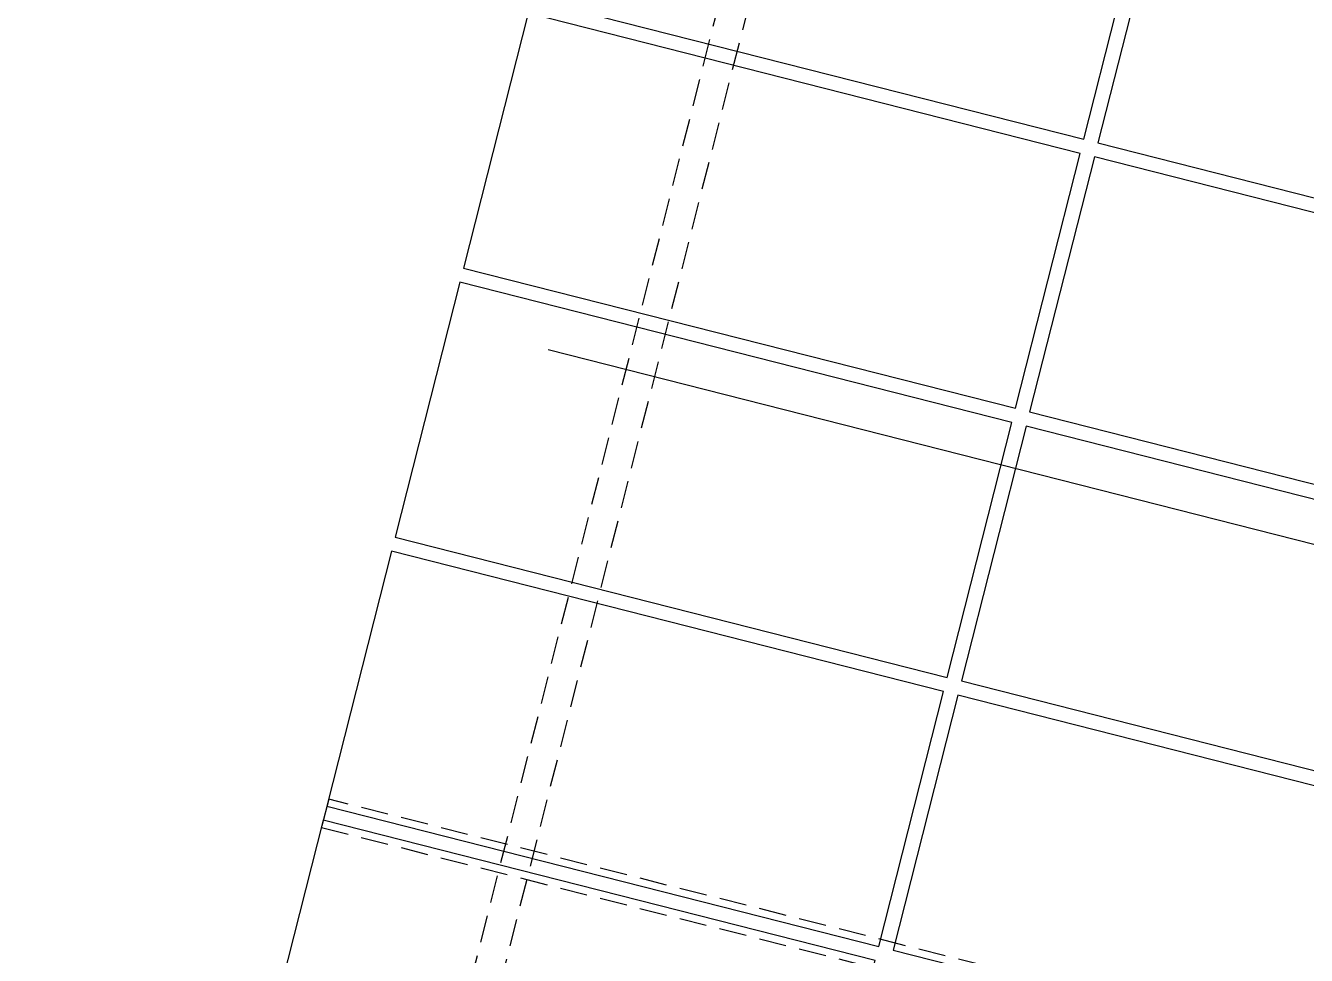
# Model space of a CAD drawing. Header units: inches. Extents: x 6322 to 85903, y -36042 to 7673.
# Drawn here: x 77959.1 to 78134.6, y 1536 to 1663.3 of the extents above; entities that cross this region are included whole.
import ezdxf

# ---------------------------------------------------------------- set-up
doc = ezdxf.new("R2010")
doc.units = ezdxf.units.IN
doc.header["$LTSCALE"] = 10
doc.linetypes.add('Amconstr', pattern=[9999, 9999, 0])
doc.linetypes.add('HIDDEN2', pattern=[0.1875, 0.125, -0.0625])
for name, color, linetype in [('ADSK_ASSOC_ENTITY_BACKUPS', 7, 'Continuous'), ('PARK LINE', 2, 'Continuous'), ('SHADE I SEC BEAM', 11, 'HIDDEN2'), ('SOLAR PANEL', 10, 'Continuous'), ('WALL', 4, 'Continuous')]:
    doc.layers.add(name, color=color, linetype=linetype)

# ---------------------------------------------------------------- blocks, each defined once
blk = doc.blocks.new('*U180')
at = {"layer": 'SOLAR PANEL'}
blk.add_lwpolyline([(-39, 18), (-39, -18), (39, -18), (39, 18)], close=True, dxfattribs=at)
blk = doc.blocks.new('*U179')
at = {"layer": 'SOLAR PANEL', "color": 0, "linetype": 'ByBlock', "lineweight": -2}
for p in [(0, 380), (80, 380), (0, 342), (80, 342), (0, 304), (80, 304), (0, 266), (80, 266), (0, 228)]:
    blk.add_blockref('*U180', p, dxfattribs=at)
blk = doc.blocks.new('*U85')
at = {"layer": 'SOLAR PANEL', "xscale": -1, "rotation": 165.7461911174656}
blk.add_blockref('*U179', (-184.49, 86.07), dxfattribs=at)
blk = doc.blocks.new('*U86')
at = {"layer": 'ADSK_ASSOC_ENTITY_BACKUPS', "linetype": 'Amconstr', "lineweight": 25}
blk.add_blockref('*U85', (0, 0), dxfattribs=at)
at = {"layer": 'SOLAR PANEL', "color": 0, "linetype": 'ByBlock', "lineweight": -2}
blk.add_blockref('*U85', (0, 0), dxfattribs=at)
blk = doc.blocks.new('*U83')
at = {"layer": 'SHADE I SEC BEAM', "ltscale": 3}
blk.add_lwpolyline([(-0.49, -1.94), (-232.13, 56.91), (-231.15, 60.78), (0.49, 1.94)], close=True, dxfattribs=at)
blk = doc.blocks.new('*U84')
at = {"layer": 'SHADE I SEC BEAM', "color": 0, "linetype": 'ByBlock', "lineweight": -2}
blk.add_blockref('*U83', (-56.14, -220.98), dxfattribs=at)
blk = doc.blocks.new('*U158')
at = {"layer": 'PARK LINE', "linetype": 'Amconstr', "lineweight": 25}
blk.add_line((-22.29, 5.66), (-218.07, 55.4), dxfattribs=at)
blk = doc.blocks.new('*U159')
at = {"layer": 'PARK LINE', "color": 0, "linetype": 'ByBlock', "lineweight": -2}
blk.add_blockref('*U158', (-78.3, -308.21), dxfattribs=at)
blk = doc.blocks.new('*U145')
at = {"layer": 'SHADE I SEC BEAM', "ltscale": 3}
blk.add_lwpolyline([(-91.38, -367.82), (-95.25, -366.84), (91.38, 367.82), (95.25, 366.84)], close=True, dxfattribs=at)
blk = doc.blocks.new('*U162')
at = {"layer": 'WALL', "color": 0, "linetype": 'ByBlock', "lineweight": -2}
blk.add_blockref('*U145', (0, 0), dxfattribs=at)

msp = doc.modelspace()

# ---------------------------------------------------------------- block references
at = {"layer": 'PARK LINE', "linetype": 'Amconstr', "lineweight": 25, "xscale": -1, "rotation": 151.4923822348115}
msp.add_blockref('*U159', (78170.49281, 1255.2627), dxfattribs=at)
at = {"layer": 'SHADE I SEC BEAM', "linetype": 'Amconstr', "lineweight": 25, "xscale": -1, "rotation": 151.4923822347902}
msp.add_blockref('*U84', (78175.66338, 1275.61621), dxfattribs=at)
at = {"layer": 'SOLAR PANEL', "linetype": 'Amconstr', "lineweight": 25, "xscale": -1, "rotation": 151.4923822348075}
msp.add_blockref('*U86', (78180.34152, 1294.03128), dxfattribs=at)
at = {"layer": 'WALL'}
msp.add_blockref('*U162', (78054.39636, 1659.28574), dxfattribs=at)

doc.saveas('drawing.dxf')
